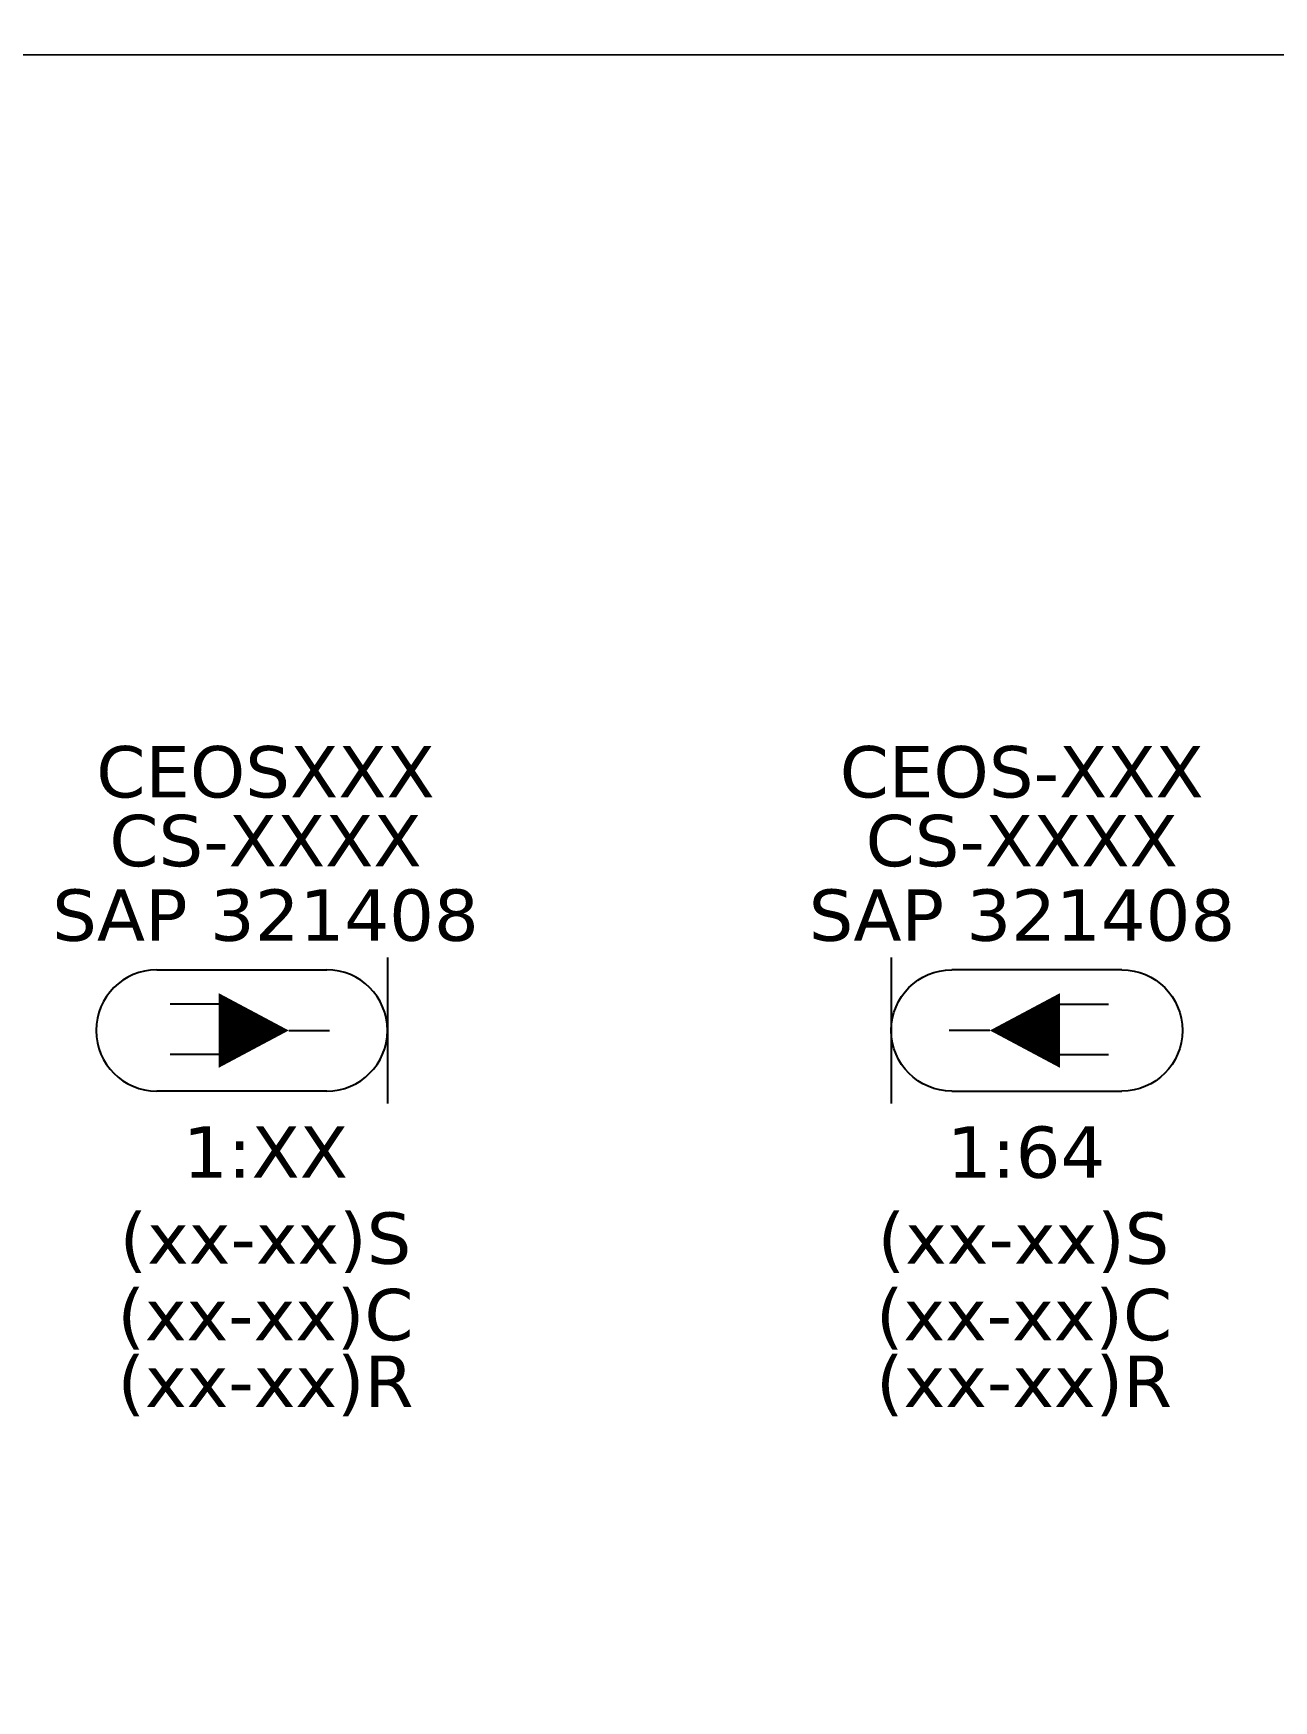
# Model space of a CAD drawing. Extents: x 12033 to 28038, y -9425 to 4777.
# Drawn here: x 14979.1 to 15223, y 186.2 to 514.1 of the extents above; entities that cross this region are included whole.
import ezdxf
from ezdxf.enums import TextEntityAlignment as Align

# ---------------------------------------------------------------- set-up
doc = ezdxf.new("R2010")
doc.units = ezdxf.units.DM
doc.header["$LTSCALE"] = 5
doc.header["$MEASUREMENT"] = 0
doc.layers.add('20.4-CEOS', color=1, linetype='Continuous')
doc.styles.add('siredit', font='verdana.ttf')

# ---------------------------------------------------------------- blocks, each defined once
blk = doc.blocks.new('CEOS_RP_CT_ESQ')
at = {"layer": '20.4-CEOS', "color": 0}
for p, q in [((1.191434254836889, 1.193932948185251), (4.53471611059005, 1.193932948180127)), ((4.534716110586412, -1.189622502876123), (1.191434254833251, -1.189622502871))]:
    blk.add_line(p, q, dxfattribs=at)
for points in [[(5.726493836109551, 1.439142011865133), (5.726493836105345, -1.434831566564813)], [(2.467208971991152, 0.5209491856444367), (1.452087281415213, 0.5209491856459928)], [(3.785975441821318, 0.002155222644244654), (4.589826216689783, 0.002155222642997652)], [(2.46720897198956, -0.4707200232611653), (1.452087281413736, -0.4707200232596092)]]:
    blk.add_lwpolyline(points, dxfattribs=at)
blk.add_lwpolyline([(3.785975441821318, 0.002155222644244654, 0, 1.471254382142578, 0), (2.405778828385262, 0.002155222646365624, 1.471254382142578, 1.471254382142578, 0)], format="xyseb", dxfattribs=at)
for centre, start, end in [((1.19143425483507, 0.00215522264820593), 89.99999999990881, 269.9999999999088), ((4.534716110588231, 0.002155222643082917), 269.9999999999088, 89.99999999990881)]:
    blk.add_arc(centre, 1.191777725519199, start, end, dxfattribs=at)
at = {"layer": '20.4-CEOS', "color": 7, "style": 'siredit'}
for tag, p in [('Nº_DA_CEOS', (3.32867908749294, 5.595917801455824)), ('LOCAL', (3.32867908749294, 4.242648332005751)), ('SAP', (3.32867908749294, 2.77660638072727)), ('RACIO_SPLITAGEM', (3.32867908749294, -1.884655211959326)), ('FIBRAS_SPLITTER', (3.32867908749294, -3.576242074812821)), ('FIBRAS_TOP_C', (3.32867908749294, -5.080238687843713)), ('RESERVA_FINAIS', (3.32867908749294, -6.392235737019528))]:
    blk.add_attdef(tag, text='', height=1.009676276197057, dxfattribs=at).set_placement(p, align=Align.TOP_CENTER)

msp = doc.modelspace()

# ---------------------------------------------------------------- linework, layer by layer
at = {"color": 0, "lineweight": 0}
msp.add_lwpolyline([(14452.5899845749, 509.8589127669612), (15246.24414854365, 509.8589127669612), (15246.24414854365, 710.0871682139615)], dxfattribs=at)
msp.add_lwpolyline([(15246.24414854365, 509.8589127669612), (14452.5899845749, 509.8589127669612), (14452.5899845749, -90.82585357403958), (15246.24414854365, -90.82585357403958)], close=True, dxfattribs=at)

# ---------------------------------------------------------------- block references
at = {"color": 0, "lineweight": 0, "xscale": 10, "yscale": 10, "zscale": 10}
msp.add_blockref('CEOS_RP_CT_ESQ', (14991.48208744273, 317.9691554205993), dxfattribs=at).add_auto_attribs({'Nº_DA_CEOS': 'CEOSXXX', 'LOCAL': 'CS-XXXX', 'SAP': 'SAP 321408', 'RACIO_SPLITAGEM': '1:XX', 'FIBRAS_SPLITTER': '(xx-xx)S', 'FIBRAS_TOP_C': '(xx-xx)C', 'RESERVA_FINAIS': '(xx-xx)R'})
ref = msp.add_blockref('CEOS_RP_CT_ESQ', (15205.10397580716, 317.9691554205993), dxfattribs=dict(xscale=-10, yscale=10, zscale=10, rotation=359.9999999999127))
ref.add_attrib('Nº_DA_CEOS', 'CEOS-XXX', dxfattribs={"layer": '20.4-CEOS', "color": 0, "height": 10.09676276197057, "style": 'siredit'}).set_placement((15173.49884857687, 373.9283334436396), align=Align.TOP_CENTER)
ref.add_attrib('LOCAL', 'CS-XXXX', dxfattribs={"layer": '20.4-CEOS', "color": 0, "height": 10.09676276197057, "style": 'siredit'}).set_placement((15173.49884857687, 360.3956387723366), align=Align.TOP_CENTER)
ref.add_attrib('SAP', 'SAP 321408', dxfattribs={"layer": '20.4-CEOS', "color": 0, "height": 10.09676276197057, "style": 'siredit'}).set_placement((15173.5530957897, 345.7352192299942), align=Align.TOP_CENTER)
ref.add_attrib('RACIO_SPLITAGEM', '1:64', dxfattribs={"layer": '20.4-CEOS', "color": 0, "height": 10.09676276197057, "style": 'siredit'}).set_placement((15174.37358490572, 299.1226032907645), align=Align.TOP_CENTER)
ref.add_attrib('FIBRAS_SPLITTER', '(xx-xx)S', dxfattribs={"layer": '20.4-CEOS', "color": 0, "height": 10.09676276197057, "style": 'siredit'}).set_placement((15173.84467456637, 282.2067346768955), align=Align.TOP_CENTER)
ref.add_attrib('FIBRAS_TOP_C', '(xx-xx)C', dxfattribs={"layer": '20.4-CEOS', "color": 0, "height": 10.09676276197057, "style": 'siredit'}).set_placement((15173.9463880929, 267.1667685518543), align=Align.TOP_CENTER)
ref.add_attrib('RESERVA_FINAIS', '(xx-xx)R', dxfattribs={"layer": '20.4-CEOS', "color": 0, "height": 10.09676276197057, "style": 'siredit'}).set_placement((15173.95316899436, 254.0467980476598), align=Align.TOP_CENTER)

doc.saveas('drawing.dxf')
